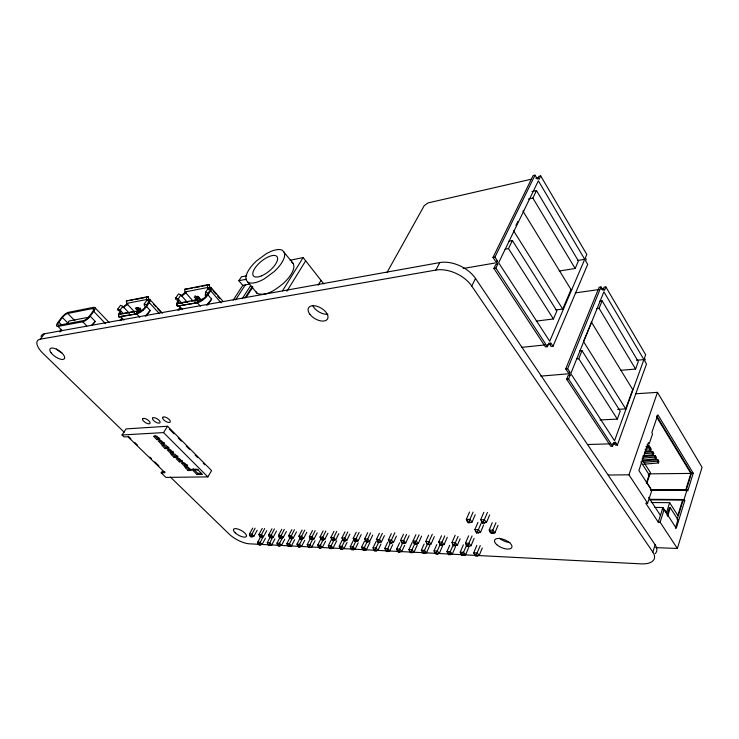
<?xml version="1.0" encoding="UTF-8"?>
<svg xmlns="http://www.w3.org/2000/svg" width="739" height="739" viewBox="0 0 739 739"><rect width="100%" height="100%" fill="white"/><g stroke="black" fill="none" stroke-linecap="round" stroke-linejoin="round"><path stroke-width="1.11" d="M187.318 302.251L180.879 295.018L178.505 293.928L175.762 297.919L175.762 299.434L178.127 300.524L179.291 300.302A7.427 2.901 -41.1 0 0 178.099 303.775M205.627 292.173L205.562 293.78L206.726 295.11L207.945 294.879L210.68 290.778L210.763 289.171L208.38 288.081L205.627 292.173L208.019 293.272L207.945 294.879L211.64 299.119L207.724 305.031M208.306 289.688L208.38 288.081M489.624 514.991L486.502 522.436L482.604 523.175L482.835 522.344M483.629 524.949L480.544 532.302L476.72 533.013L476.96 532.182M474.105 538.426L471.011 545.761L467.307 546.444L467.556 545.613L465.505 543.156L468.618 535.84M468.729 547.359L465.607 554.73L461.977 555.395L462.235 554.564M655.696 547.617L677.377 548.477L702.05 467.297L657.488 392.354L635.642 393.785M675.354 528.246L677.977 519.748L670.301 507.776L669.386 507.767L667.04 515.212M662.301 509.494L664.13 509.522L676.268 528.265L684.767 500.682L684.055 499.546L687.085 489.735L650.311 489.726M677.377 548.477L660.093 522.196L658.255 522.159L645.757 503.185L647.613 503.204L651.807 490.474L638.884 470.503L648.417 442.559L649.193 443.806L652.574 433.885L651.798 432.629L657.886 414.773L693.228 473.219L687.787 490.881L687.085 489.735M649.59 499.86L682.614 500.1L677.848 515.499L669.654 502.686L651.225 502.52M656.786 417.23L690.873 473.413L685.644 490.308L650.468 490.28M677.395 518.676L682.965 500.672L682.614 500.1M685.995 490.881L691.445 473.237L656.657 415.845M475.214 514.704L472.064 522.076L468.221 522.796L468.48 521.983L467.066 520.247M667.613 516.293L670.301 507.776M437.848 553.465L640.935 563.857A23.315 10.891 19.3 0 0 652.805 552.079L655.124 544.782L475.51 278.455A27.251 17.163 26.4 0 0 439.807 262.576L44.405 333.779A19.297 7.917 34.7 0 0 41.033 336.421M669.654 502.686L666.421 512.903L662.938 507.517L654.902 507.416M658.255 522.159L662.938 507.517M660.093 522.196L664.13 509.522M460.138 538.833L457.413 545.17L453.755 545.844L454.032 545.022M643.66 464.24L658.467 462.928L658.957 461.469L657.849 459.695L643.032 461.034M658.467 462.928L657.359 461.164L657.849 459.695M455.464 546.758L452.314 554.056L448.73 554.712L449.007 553.89M642.219 460.101L655.918 458.864L654.8 457.081L655.29 455.612L642.736 456.776M646.292 483.389L649.165 474.808L640.898 461.903M655.918 458.864L656.398 457.395L655.29 455.612M643.059 455.723L653.341 454.762L652.223 452.97L652.713 451.501L644.713 452.268M653.341 454.762L653.83 453.293L652.713 451.501M645.036 451.187L650.754 450.633L651.253 449.164L648.648 445.017L648.149 446.485L645.858 446.707M650.754 450.633L649.627 448.832L650.117 447.363L646.69 447.705M647.613 503.204L628.944 474.817L657.488 392.354M614.007 442.883L615.495 445.155L617.361 445.1L646.505 363.976L644.694 360.9L645.212 359.468L644.436 358.156L645.674 354.757L605.869 286.944L604.022 287.203L603.329 288.912M447.298 537.271L444.102 544.578L440.49 545.253L440.786 544.44M591.329 321.982L632.713 389.592L625.711 408.898L583.441 341.436L591.699 321.936M612.585 446.171L568.577 379.024L570.12 375.2L568.217 375.357L566.665 379.181L610.71 446.227L612.585 446.171L613.952 442.375L614.802 443.677L612.529 443.751M643.909 359.607L614.543 440.767L570.785 373.564L603.892 291.813L643.909 359.607L636.399 360.253M614.802 443.677L615.384 442.061L617.361 445.1M600.013 419.955L617.305 419.115L620.215 411.152L582.009 350.683L579.718 350.914M620.668 370.304L635.577 369.066L638.302 361.593L602.137 300.828L599.856 301.133M617.305 419.115L578.766 358.711L582.009 350.683M635.577 369.066L599.098 308.348L602.137 300.828M570.12 375.2L569.178 373.749L569.843 372.123L567.635 368.733L601.019 286.954L599.163 287.212L565.723 368.9L567.931 372.28L569.843 372.123M601.361 289.217L603.634 288.903L603.033 290.362L601.019 286.954M605.869 286.944L604.484 290.353L603.634 288.903M498.003 525.346L494.945 532.773L491.075 533.493L489.2 530.075L492.285 522.658M495.943 522.75L491.869 532.265L492.904 533.558M476.831 545.4L473.717 552.837L475.51 556.097L479.186 555.423L482.281 547.978M480.276 545.548L476.221 554.98L477.228 556.19M481.551 522.381L477.468 531.794L478.512 533.068M487.463 512.478L483.38 521.91L484.442 523.221M472.073 535.96L468.009 545.29L469.034 546.518M476.72 533.013L474.863 529.623L477.976 522.288M549.363 343.829L551.091 346.471L553.012 346.268L587.699 264.377L585.611 260.839L586.23 259.371L585.334 257.856L586.794 254.438L540.717 175.928L538.814 176.372L537.992 178.071M482.604 523.175L480.71 519.72L483.86 512.284M421.599 536.154L418.292 543.451L414.773 544.107L415.115 543.313L413.036 540.948L415.891 534.713M547.728 344.623L550.019 344.383L550.712 342.748L553.012 346.268M466.272 546.019L462.66 554.287L463.667 555.488M523.766 210.92L522.926 211.095L571.016 289.596L562.684 309.087L513.466 230.596M540.717 175.928L539.073 179.337L538.075 177.646L537.364 179.106L535.018 175.143L494.945 257.098L497.541 261.07L496.737 262.714L497.744 264.248L495.777 264.59L493.911 268.442L545.465 346.914L547.396 346.711L549.031 342.868L550.019 344.383M584.715 259.315L549.733 341.233L498.64 262.77L538.361 180.796L584.715 259.315L577.944 260.433M463.344 544.819L460.212 552.172L461.977 555.395M473.108 512.09L468.96 521.54L470.022 522.842M458.097 536.394L454.42 544.698L455.455 545.918M468.221 522.796L466.355 519.378L469.524 512.025M536.255 321.096L553.409 318.971L556.873 310.925L512.386 240.526L508.995 241.154M559.229 271.01L575.154 268.488L578.406 260.959L536.496 190.57L531.988 191.558M257.172 530.251L253.893 536.228L252.128 536.856L251.084 535.821L255.103 528.191M453.755 545.844L451.972 542.592L455.169 535.212M452.998 545.428L449.377 553.613L450.393 554.795M266.751 530.62L263.481 536.653L261.708 537.281L260.664 536.246L264.682 528.542M265.458 538.251L262.16 544.338L260.414 544.966L259.389 543.95L263.343 536.338M449.691 545.28L446.984 551.516L448.73 554.712M276.515 530.999L273.245 537.077L271.462 537.715L270.419 536.671L274.437 528.893M274.982 538.814L271.758 544.828L270.003 545.465L268.968 544.44L272.94 536.763M286.381 531.498L283.176 537.512L281.383 538.158L280.34 537.105L284.303 529.383M284.746 539.258L281.522 545.327L279.758 545.973L278.732 544.939L282.695 537.188M440.038 544.735L436.361 552.948L437.377 554.121L439.299 553.391L442.522 546.038M444.795 535.895L441.118 544.116L442.153 545.327M296.496 531.886L293.3 537.955L291.499 538.611L290.455 537.539L294.418 529.752M294.685 539.71L291.471 545.835L289.697 546.481L288.663 545.437L292.635 537.622M437.377 554.121L435.761 554.038L434.024 550.878L436.804 544.588M440.49 545.253L438.726 542.029L441.488 535.775M306.796 532.283L303.609 538.408L301.798 539.073L300.745 537.992L304.717 530.131M304.736 540.292L301.595 546.352L299.812 547.008L298.778 545.955L302.694 538.186M317.225 532.81L314.112 538.87L312.283 539.535L311.239 538.454L315.147 530.63M424.121 544.024L421.332 550.259L423.05 553.382L426.542 552.735L429.784 545.456M428.583 535.184L425.747 541.484L427.502 544.671L431.068 544.006L434.347 536.634M315.045 540.763L311.904 546.878L310.112 547.544L309.078 546.481L312.994 538.639M327.922 533.225L324.809 539.341L322.98 540.015L321.927 538.916L325.844 531.027M427.299 544.172L423.613 552.301L424.639 553.465M432.297 534.242L428.093 543.553L429.128 544.745M325.539 541.244L322.416 547.423L320.606 548.079L319.571 547.008L322.971 540.135M338.813 533.641L335.718 539.821L333.871 540.495L332.827 539.396L336.735 531.424M336.679 540.837L333.113 547.969L331.294 548.634L330.268 547.553L334.12 539.692M349.861 534.195L346.831 540.311L344.974 540.994L343.931 539.876L347.783 531.951M347.062 542.352L344.023 548.523L342.194 549.197L341.159 548.107L345.021 540.172M412.233 542.315L408.889 549.64L410.588 552.735L414.043 552.098L417.369 544.763M361.177 534.63L358.166 540.809L356.29 541.493L355.247 540.375L359.099 532.376M358.166 542.869L355.136 549.086L353.288 549.77L352.263 548.671L355.561 541.798M404.658 545.243L401.794 551.479L398.386 552.107L398.746 551.322L396.695 549.04L399.577 542.823M414.865 543.498L411.124 551.663L412.15 552.818M419.068 534.824L415.327 542.989L416.362 544.172M372.715 535.073L369.712 541.317L367.837 542.01L366.793 540.874L370.59 532.911M369.916 542.481L366.461 549.668L364.613 550.361L363.579 549.253L367.375 541.281M384.428 535.655L381.5 541.835L379.606 542.537L378.562 541.391L382.359 533.346M380.954 544.033L378.008 550.259L376.142 550.952L375.116 549.834L378.913 541.789M409.101 535.673L405.776 542.897L402.302 543.544L400.584 540.421L403.457 534.251M396.437 536.117L393.517 542.361L391.615 543.073L390.571 541.909L394.857 532.754M392.668 544.689L389.786 550.86L387.91 551.562L386.885 550.435L390.626 542.426M402.626 542.962L398.884 551.045L399.91 552.19M406.561 534.362L402.829 542.444L403.863 543.618M391.615 543.073L390.09 543.008L388.381 539.913L391.319 533.678M387.91 551.562L386.414 551.488L384.742 548.449L387.642 542.297M379.606 542.537L378.109 542.472L376.419 539.405L379.375 533.244M376.142 550.952L374.682 550.878L373.019 547.876L375.985 541.659M505.097 249.2L508.497 248.581L512.386 240.526M528.394 199.04L532.865 198.08L536.496 190.57M367.837 542.01L366.368 541.946L364.697 538.916L367.717 532.69M493.911 268.442L495.869 268.109L497.744 264.248M364.613 550.361L363.172 550.287L361.528 547.303L364.503 541.151M386.414 551.488L386.793 550.712M515.961 225.46L517.947 221.358M390.09 543.008L390.469 542.223M353.288 549.77L351.884 549.705L350.249 546.749L353.297 540.542M497.541 261.07L495.573 261.412L492.987 257.44L533.115 175.586L535.018 175.143M356.226 532.265L353.196 538.435L354.859 541.438L356.29 541.493M652.805 552.079L471.75 286.067L475.51 278.455M342.249 540.052L339.192 546.204L340.808 549.123L342.194 549.197M344.974 540.994L343.561 540.93L341.917 537.955L344.965 531.849M333.871 540.495L332.485 540.44L330.86 537.493L333.973 531.323M331.294 548.634L329.936 548.569L328.338 545.668L331.405 539.572M323.128 530.925L320.005 537.031L321.622 539.95L322.98 540.015M320.606 548.079L319.276 548.015L317.687 545.142L320.828 538.98M374.682 550.878L375.079 550.112M310.112 547.544L308.8 547.47L307.23 544.634L310.38 538.528M378.109 542.472L378.507 541.696M312.283 539.535L310.953 539.479L309.355 536.588L312.486 530.537M300.126 538.075L296.967 544.126L298.528 546.943L299.812 547.008M301.798 539.073L300.487 539.008L298.907 536.144L302.103 530.029M124.244 432.26L43.148 353.538A19.362 7.843 34.6 0 1 40.331 339.164L435.871 270.068L439.807 262.576M289.697 546.481L288.432 546.417L287.397 545.373L286.889 543.627L290.113 537.512M291.499 538.611L290.215 538.555L288.644 535.72L291.85 529.66M281.781 529.29L278.566 535.295L279.083 537.05L280.127 538.103L281.383 538.158M279.758 545.973L278.52 545.909L277.485 544.874L276.986 543.137L279.684 538.084M270.003 545.465L268.784 545.4L267.758 544.375L267.259 542.657L270.502 536.653M271.462 537.715L270.225 537.659L269.172 536.616L268.673 534.879L271.961 528.801M260.414 544.966L259.223 544.902L258.188 543.895L257.708 542.186L260.47 537.124M366.368 541.946L366.784 541.188M261.708 537.281L260.488 537.225L259.444 536.191L258.964 534.463L262.253 528.45M252.128 536.856L250.937 536.8L249.893 535.775L249.422 534.066L252.71 528.099M386.95 272.589L424.204 205.682L427.955 202.939L531.332 179.198M351.884 549.705L352.309 548.948M354.859 541.438L355.283 540.68M161.167 472.831L165.887 477.394L207.835 476.895L211.585 470.604L167.596 426.255L126.064 428.897L122.037 434.985L124.041 436.925L127.912 436.712L165.074 472.757L161.167 472.831L161.887 471.676L164.797 471.658M340.808 549.123L341.252 548.384L339.192 546.204L341.963 546.343L344.023 548.523M318.084 285.272L321.022 280.367M197.045 474.54L202.504 474.456L197.258 469.219L191.798 469.32L197.045 474.54L197.756 473.348L201.036 473.293M188.131 470.54L191.383 470.475L188.205 467.334L184.962 467.399L188.131 470.54L188.851 469.348L191.022 469.311M184.51 466.189L187.761 466.115L184.565 462.947L181.314 463.03L184.51 466.189L185.24 465.007L187.401 464.951M286.926 291.203L305.678 260.802M179.346 461.847L182.588 461.764L179.374 458.568L176.131 458.67L179.346 461.847L180.085 460.656L182.247 460.6M282.474 290.907L303.138 257.56L323.793 283.915M174.127 457.478L178.154 457.358L174.912 454.143L170.885 454.282L174.127 457.478L174.866 456.296L177.887 456.194M329.936 548.569L330.398 547.83M170.441 453.035L173.674 452.915L170.413 449.681L167.18 449.811L170.441 453.035L171.189 451.843L173.351 451.76M332.485 540.44L332.947 539.701M165.176 448.61L169.176 448.444L165.887 445.183L161.896 445.368L165.176 448.61L165.924 447.418L168.926 447.289M161.407 444.093L164.64 443.945L161.333 440.666L158.1 440.823L161.407 444.093L162.164 442.901L164.326 442.8M156.844 439.576L160.067 439.409L156.742 436.102L153.518 436.278L156.844 439.576L157.61 438.384L159.763 438.273M122.037 434.985L163.55 432.592L167.596 426.255M244.932 298.02L252.156 286.76M246.115 297.457L252.84 286.972M242.207 298.732L250.706 285.513M235.575 299.914L245.293 284.894M233.201 300.136L242.771 285.383L249.708 284.053M319.276 548.015L319.747 547.285M242.771 285.383L238.845 280.718L241.385 276.839L246.706 275.767M206.55 305.161L211.64 299.119M208.019 293.272L210.763 289.171M198.237 301.41L197.331 302.759L177.314 306.085L177.055 303.452L194.93 300.117L197.054 300.089L198.237 301.41A7.547 3.011 -40.8 0 0 206.726 295.11M210.005 289.272A3.769 1.506 -40.7 0 0 208.795 288.829L209.913 287.166L211.419 288.903M197.895 300.561L196.482 298.796L197.359 297.494L198.985 297.18M308.8 547.47L309.29 546.749M177.96 310.269L179.882 307.452M179.097 310.094L180.344 308.265M310.953 539.479L311.442 538.759M182.228 303.59L178.136 299.018L180.879 295.018M145.269 316.163L150.211 310.454L146.562 306.5L146.507 305.013L149.241 301.133L147.006 300.099L144.271 303.978L144.336 305.466L145.481 306.703L146.562 306.5L149.287 302.62L149.241 301.133M146.368 315.941L150.211 310.454M298.528 546.943L299.027 546.223M148.835 301.161A3.556 1.33 -41.7 0 0 147.828 300.718L148.936 299.138M138.978 311.609L137.482 309.863L138.369 308.625L140.53 308.209M137.565 312.615L136.66 313.89L118.73 316.855L118.48 314.38L134.295 311.433L136.401 311.387L137.565 312.615A7.122 2.651 -41.8 0 0 145.481 306.703M300.487 539.008L300.995 538.297M120.965 320.532L122.194 318.795M119.949 320.689L121.861 318.01M119.857 314.611A7.011 2.568 -42 0 1 121.187 311.304L117.944 310.463L117.834 309.068L120.559 305.281L122.776 306.306L129.408 313.373M123.358 313.604L120.051 310.103L122.776 306.306M288.432 546.417L288.949 545.705M92.551 325.095L95.22 321.437L90.167 316.227L93.724 311.387A6.734 2.337 -42.4 0 0 93.41 307.359L68.598 312.301A6.568 2.208 -42.7 0 0 61.476 317.678L57.947 322.361A6.596 2.217 -42.8 0 0 57.993 326.398L62.058 330.472M59.619 331.793L60.94 330.019M60.413 331.765L61.54 330.268M66.972 323.747L69.05 320.994L89.234 317.151M278.52 545.909L279.046 545.206M92.523 308.551A5.053 1.755 -42.4 0 1 92.763 311.581L89.207 316.412A5.071 1.764 -42.5 0 1 83.646 320.587L58.889 325.215A4.942 1.663 -42.8 0 1 58.843 322.186L62.372 317.502A4.924 1.654 -42.7 0 1 67.72 313.465L92.523 308.551L94.084 310.168M40.331 339.164L44.405 333.779M280.127 538.103L280.654 537.401M268.784 545.4L269.319 544.708M270.225 537.659L270.76 536.967M259.223 544.902L259.768 544.218M260.488 537.225L261.043 536.542M95.22 321.437L91.941 324.772M250.937 536.8L251.5 536.126M535.83 178.164L538.075 177.646M290.141 260.248L303.138 257.56M134.018 311.35L126.618 303.424L126.369 300.921L146.442 296.921L148.465 296.902L148.715 299.461A5.339 1.986 -41.7 0 1 149.287 302.62L159.412 313.65M192.925 300.912L184.99 291.951L184.732 289.291L207.382 284.774L209.423 284.774L209.691 287.499A5.663 2.254 -40.7 0 1 210.68 290.778L221.183 302.898M132.844 300.006L126.369 300.921M135.08 299.563L144.003 297.789M146.23 297.346L148.465 296.902M192.158 288.21L184.732 289.291M194.32 287.776L199.715 286.704M201.867 286.279L209.423 284.774M238.845 280.718L246.309 279.25M126.618 303.424L146.691 299.48L147.828 300.718M184.99 291.951L207.65 287.499L208.795 288.829M207.714 294.408L204.999 294.926L206.44 296.727M137.482 309.863L139.653 309.456L141.278 311.073M196.482 298.796L198.92 298.344L200.5 299.988M134.147 311.803L118.48 314.38M136.272 311.479L142.96 310.232M179.18 303.415L189.239 301.549M191.475 301.133L203.17 299.027M57.993 326.398L82.75 321.807A6.762 2.356 -42.5 0 0 90.167 316.227M118.73 316.855L136.66 313.89A8.905 3.316 -41.8 0 0 146.562 306.5M177.314 306.085L197.331 302.759A9.441 3.76 -40.8 0 0 207.945 294.879M492.987 257.44L494.945 257.098M463.205 268.488L496.737 262.714M571.016 289.596L571.829 289.476M575.284 292.893L599.098 289.54M555.857 309.974L563.506 308.976M596.816 308.634L599.098 308.348M521.448 347.404L545.447 344.864M645.045 449.275L649.627 448.832M576.475 358.923L578.766 358.711M644.214 453.728L652.223 452.97M642.237 458.235L654.8 457.081M643.678 462.383L657.359 461.164M565.723 368.9L567.635 368.733M540.809 376.114L569.178 373.749M566.665 379.181L568.577 379.024M617.656 409.351L626.081 408.879M587.56 444.545L610.257 443.825M193.757 470.004L198.311 469.912M691.445 473.237L693.228 473.219M649.433 473.847L690.873 473.413M608.391 475.02L628.944 474.817M648.242 474.817L649.165 474.808M649.461 499.305L684.055 499.546M682.965 500.672L684.767 500.682M677.072 519.729L677.977 519.748M466.355 519.378L469.939 519.462L472.064 522.076M480.71 519.72L484.387 519.803L486.502 522.436M467.159 521.494L468.96 521.54M481.542 521.863L483.38 521.91M474.863 529.623L478.447 529.734L480.544 532.302M475.676 531.729L477.468 531.794M490.031 532.209L491.869 532.265M493.116 532.717L494.945 532.773L492.867 530.186L489.2 530.075L490.585 531.794M249.422 534.066L251.805 534.168L253.893 536.228L252.295 536.163M258.964 534.463L261.394 534.574L263.481 536.653M268.673 534.879L271.148 534.981L273.245 537.077L271.592 537.004M288.644 535.72L291.212 535.821L293.3 537.955L291.591 537.881M298.907 536.144L301.521 536.255L303.609 538.408M309.355 536.588L312.024 536.699L314.112 538.87M330.86 537.493L333.631 537.613L335.718 539.821M341.917 537.955L344.743 538.075L346.831 540.311M364.697 538.916L367.634 539.036L369.712 541.317M376.419 539.405L379.412 539.535L381.5 541.835M388.381 539.913L391.439 540.043L393.517 542.361M400.584 540.421L403.706 540.56L405.776 542.897L403.706 542.805M425.747 541.484L428.999 541.622L431.068 544.006M438.726 542.029L442.042 542.167L444.102 544.578L441.894 544.486M451.972 542.592L455.353 542.731L457.413 545.17L455.159 545.068M249.893 535.775L251.084 535.821M259.444 536.191L260.664 536.246M269.172 536.616L270.419 536.671M279.083 537.05L280.34 537.105M289.171 537.484L290.455 537.539M299.443 537.937L300.745 537.992M309.909 538.389L311.239 538.454M320.569 538.86L321.927 538.916M331.442 539.331L332.827 539.396M342.517 539.812L343.931 539.876M353.805 540.311L355.247 540.375M365.325 540.809L366.793 540.874M377.066 541.327L378.562 541.391M389.047 541.844L390.571 541.909M401.268 542.38L402.829 542.444M418.292 543.451L416.223 541.087L413.036 540.948L413.738 542.925L415.327 542.989M426.468 543.479L428.093 543.553M439.465 544.043L441.118 544.116M452.73 544.625L454.42 544.698M471.011 545.761L468.96 543.304L465.505 543.156L466.281 545.216L468.009 545.29M322.998 539.267L324.809 539.341L322.721 537.151L320.005 537.031L321.4 538.491M356.244 540.726L358.166 540.809L356.078 538.555L353.196 538.435L354.591 539.932M257.708 542.186L260.1 542.306L262.16 544.338L260.562 544.264M267.259 542.657L269.698 542.777L271.758 544.828M276.986 543.137L279.462 543.257L281.522 545.327L279.869 545.243M286.889 543.627L289.411 543.756L291.471 545.835L289.79 545.751M307.23 544.634L309.844 544.763L311.904 546.878M317.687 545.142L320.356 545.28L322.416 547.423L320.634 547.331M328.338 545.668L331.054 545.807L333.113 547.969M350.249 546.749L353.076 546.888L355.136 549.086L353.251 548.994M361.528 547.303L364.401 547.451L366.461 549.668L364.539 549.576M373.019 547.876L375.957 548.015L378.008 550.259M384.742 548.449L387.735 548.597L389.786 550.86M408.889 549.64L412.002 549.798L414.043 552.098M421.332 550.259L424.5 550.407L426.542 552.735M434.024 550.878L437.266 551.045L439.299 553.391M258.188 543.895L259.389 543.95M267.758 544.375L268.968 544.44M277.485 544.874L278.732 544.939M287.397 545.373L288.663 545.437M297.494 545.89L298.778 545.955M307.775 546.417L309.078 546.481M318.241 546.943L319.571 547.008M328.91 547.488L330.268 547.553M339.774 548.042L341.159 548.107M350.849 548.606L352.263 548.671M362.138 549.179L363.579 549.253M373.648 549.761L375.116 549.834M385.388 550.361L386.885 550.435M401.794 551.479L399.744 549.188L396.695 549.04L397.36 550.971L398.884 551.045M409.572 551.59L411.124 551.663M422.024 552.227L423.613 552.301M434.744 552.864L436.361 552.948M447.714 553.529L449.377 553.613M460.97 554.204L462.66 554.287M474.493 554.887L476.221 554.98M450.116 553.945L452.314 554.056L450.291 551.682L446.984 551.516L448.333 553.095M463.362 554.619L465.607 554.73L463.584 552.338L460.212 552.172L461.561 553.77M268.691 544.8L249.366 543.812A16.286 6.051 28.9 0 1 229.007 533.946L170.441 477.108M270.991 544.92L298.611 546.333M300.912 546.454L308.967 546.86M311.267 546.98L341.187 548.514M343.487 548.634L386.063 550.814M388.372 550.934L398.727 551.46M401.028 551.58L410.228 552.051M412.538 552.162L422.893 552.698M425.193 552.818L435.548 553.345M257.292 293.466C267.019 296.755 276.46 288.949 283.591 283.203A23.232 9.866 -39.3 0 0 293.937 266.585L293.392 263.731L282.418 250.299A24.11 9.949 -39.4 0 0 266.114 253.837L256.461 260.969A23.408 9.653 -39.4 0 0 245.893 277.227L246.207 280.136L257.292 293.466L255.648 291.434M175.762 297.919L178.136 299.018M144.271 303.978L146.507 305.013M117.834 309.068L120.051 310.103M128.374 436.269L130.849 438.67M134.969 442.67L137.445 445.072M149.823 457.09L151.467 458.688M154.765 461.893L158.894 465.893M182.847 462.632L185.24 465.007M154.95 435.742L157.61 438.384M159.522 440.287L162.164 442.901M168.751 449.423L171.189 451.843M177.674 458.272L180.085 460.656M186.477 467.002L188.851 469.348M163.467 444.989L165.924 447.418M172.436 453.894L174.866 456.296M193.267 468.877L197.756 473.348M141.583 310.676L138.461 307.553L135.32 308.154L138.332 311.646M163.55 432.592L207.835 476.895M58.843 322.186L62.048 325.4M62.372 317.502L67.942 323.128M169.231 428.934L174.081 433.821M178.127 437.904L181.369 441.165M186.219 446.051L189.461 449.312M195.124 455.021L197.553 457.469M203.216 463.177L204.832 464.813M283.176 537.512L281.088 535.396L278.566 535.295L279.961 536.699M298.334 545.521L296.967 544.126L299.535 544.255L301.595 546.352M67.72 313.465L74.861 320.735M82.75 321.807L86.74 325.89M291.572 261.837L293.392 263.731M93.724 311.387L105.594 323.719M94.86 307.609L109.021 322.37M200.953 299.637L197.766 296.302L194.228 296.967L197.11 300.533M123.967 320.107L120.827 316.8A8.766 3.205 -42 0 1 120.161 311.498M139.81 317.262L136.66 313.89L136.401 311.387M149.98 299.646L162.377 313.197M153.555 304.191L155.874 306.722M157.416 308.403L161.268 312.615M182.468 309.41L179.438 306.048A9.274 3.63 -41.1 0 1 178.127 300.524M397.36 550.971L398.386 552.107M200.361 306.195L197.331 302.759L197.054 300.089M413.738 542.925L414.773 544.107M211.16 287.674L223.104 301.494M212.924 290.649L215.936 294.14M217.451 295.877L219.714 298.491M136.955 307.784L138.452 309.53M475.731 555.248L473.717 552.837L477.163 553.003L479.186 555.423M466.281 545.216L467.307 546.444M195.114 295.665L197.267 298.334M495.869 268.109L547.396 346.711M648.63 497.338L660.417 515.388M650.625 488.479L646.994 482.872L650.422 472.581L642.219 459.741M508.497 248.581L553.409 318.971M647.013 444.666L648.149 446.485M532.865 198.08L575.154 268.488M284.21 252.147L284.709 254.973A23.417 9.672 -39.3 0 1 274.178 271.592L264.165 278.954A24.101 9.94 -39.3 0 1 247.824 282.132M134.295 311.433L134.553 313.946M194.93 300.117L195.198 302.796M146.442 296.921L146.691 299.48M207.382 284.774L207.65 287.499M655.124 544.782A23.214 10.974 19.1 0 1 655.188 553.64M435.871 270.068A27.389 17.062 26.4 0 1 471.75 286.067M61.817 352.826A8.683 3.566 34.6 0 1 56.441 349.002M327.857 314.223A10.965 6.152 30.7 0 1 312.8 305.724M509.892 542.518A9.311 4.231 22.9 0 1 499.481 538.223M127.736 303.683A5.228 1.903 -42 0 0 122.877 307.71L123.903 307.507A3.492 1.266 -42 0 1 127.745 304.634M181.674 295.498A5.542 2.152 -41.1 0 1 186.034 292.256M182.025 296.311A3.695 1.432 -41.1 0 1 186.136 293.244M142.682 418.847L142.581 419.318A4.295 1.746 32 0 0 145.943 422.893A4.295 1.746 32 0 0 149.989 423.364L150.091 422.893A4.295 1.746 32 0 0 146.728 419.299A4.295 1.746 32 0 0 142.682 418.847M152.603 418.117L152.493 418.597A4.332 1.792 31.9 0 0 155.864 422.209A4.332 1.792 31.9 0 0 159.975 422.68L160.095 422.209A4.332 1.792 31.9 0 0 156.733 418.579A4.332 1.792 31.9 0 0 152.603 418.117M162.737 417.378L162.617 417.858A4.379 1.829 31.8 0 0 165.989 421.516A4.379 1.829 31.8 0 0 170.182 421.987L170.303 421.507A4.379 1.829 31.8 0 0 166.94 417.84A4.379 1.829 31.8 0 0 162.737 417.378M51.102 352.808A8.711 3.538 34.5 0 0 63.97 359.099A8.711 3.538 34.5 0 0 56.663 349.307A8.711 3.538 34.5 0 0 51.102 352.808M309.974 314.38A11.011 6.115 30.7 0 0 327.146 319.516A11.011 6.115 30.7 0 0 316.994 306.297A11.011 6.115 30.7 0 0 309.974 314.38M496.765 544.68A9.339 4.194 22.9 0 0 511.582 547.839A9.339 4.194 22.9 0 0 501.347 538.777A9.339 4.194 22.9 0 0 496.765 544.68M235.242 532.865A7.353 2.734 28.9 0 0 246.281 536.616A7.353 2.734 28.9 0 0 238.374 529.189A7.353 2.734 28.9 0 0 235.242 532.865M261.477 275.859A15.223 6.281 -39.4 0 0 277.337 257.163A15.223 6.281 -39.4 0 0 256.812 265.689A15.223 6.281 -39.4 0 0 261.477 275.859"/></g></svg>
